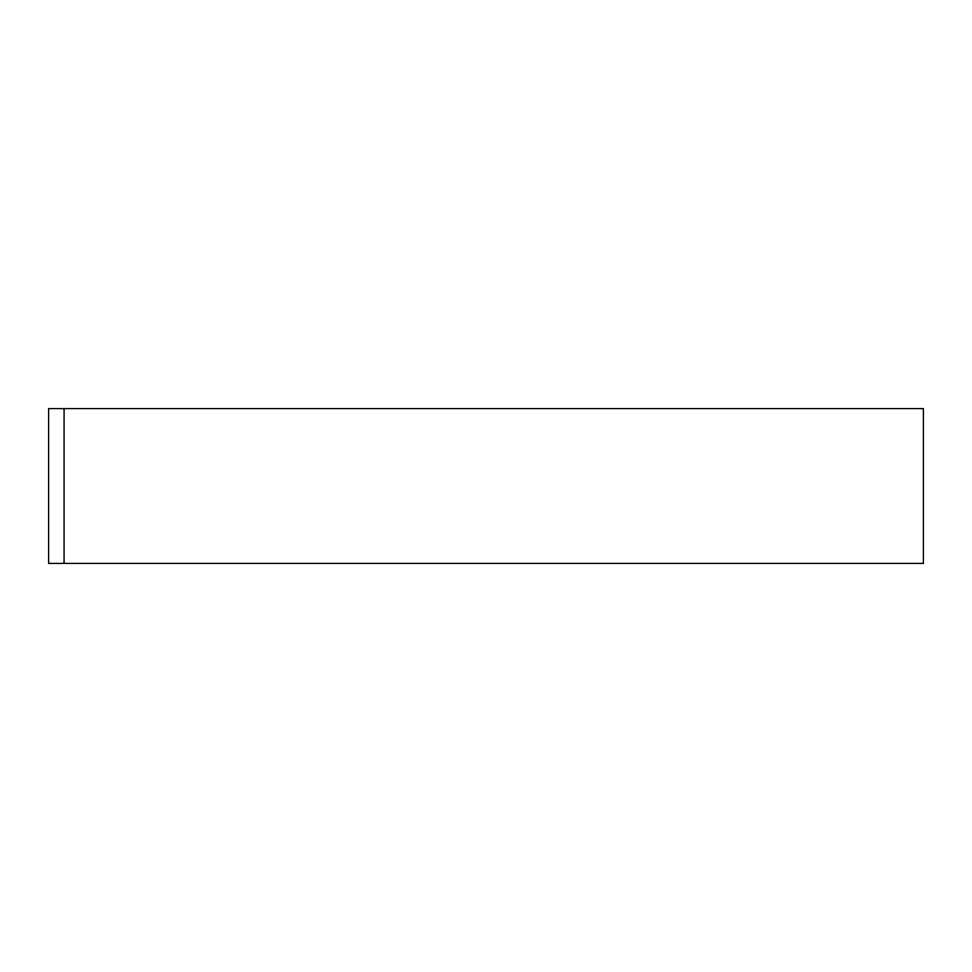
<?xml version="1.0" encoding="UTF-8"?>
<svg xmlns="http://www.w3.org/2000/svg" width="972" height="972" viewBox="0 0 972 972"><rect width="100%" height="100%" fill="white"/><g stroke="black" fill="none" stroke-linecap="round" stroke-linejoin="round"><path stroke-width="1.46" d="M64.079 408.58L64.079 563.42M923.4 408.58L48.6 408.58L48.6 563.42L923.4 563.42L923.4 408.58"/></g></svg>
